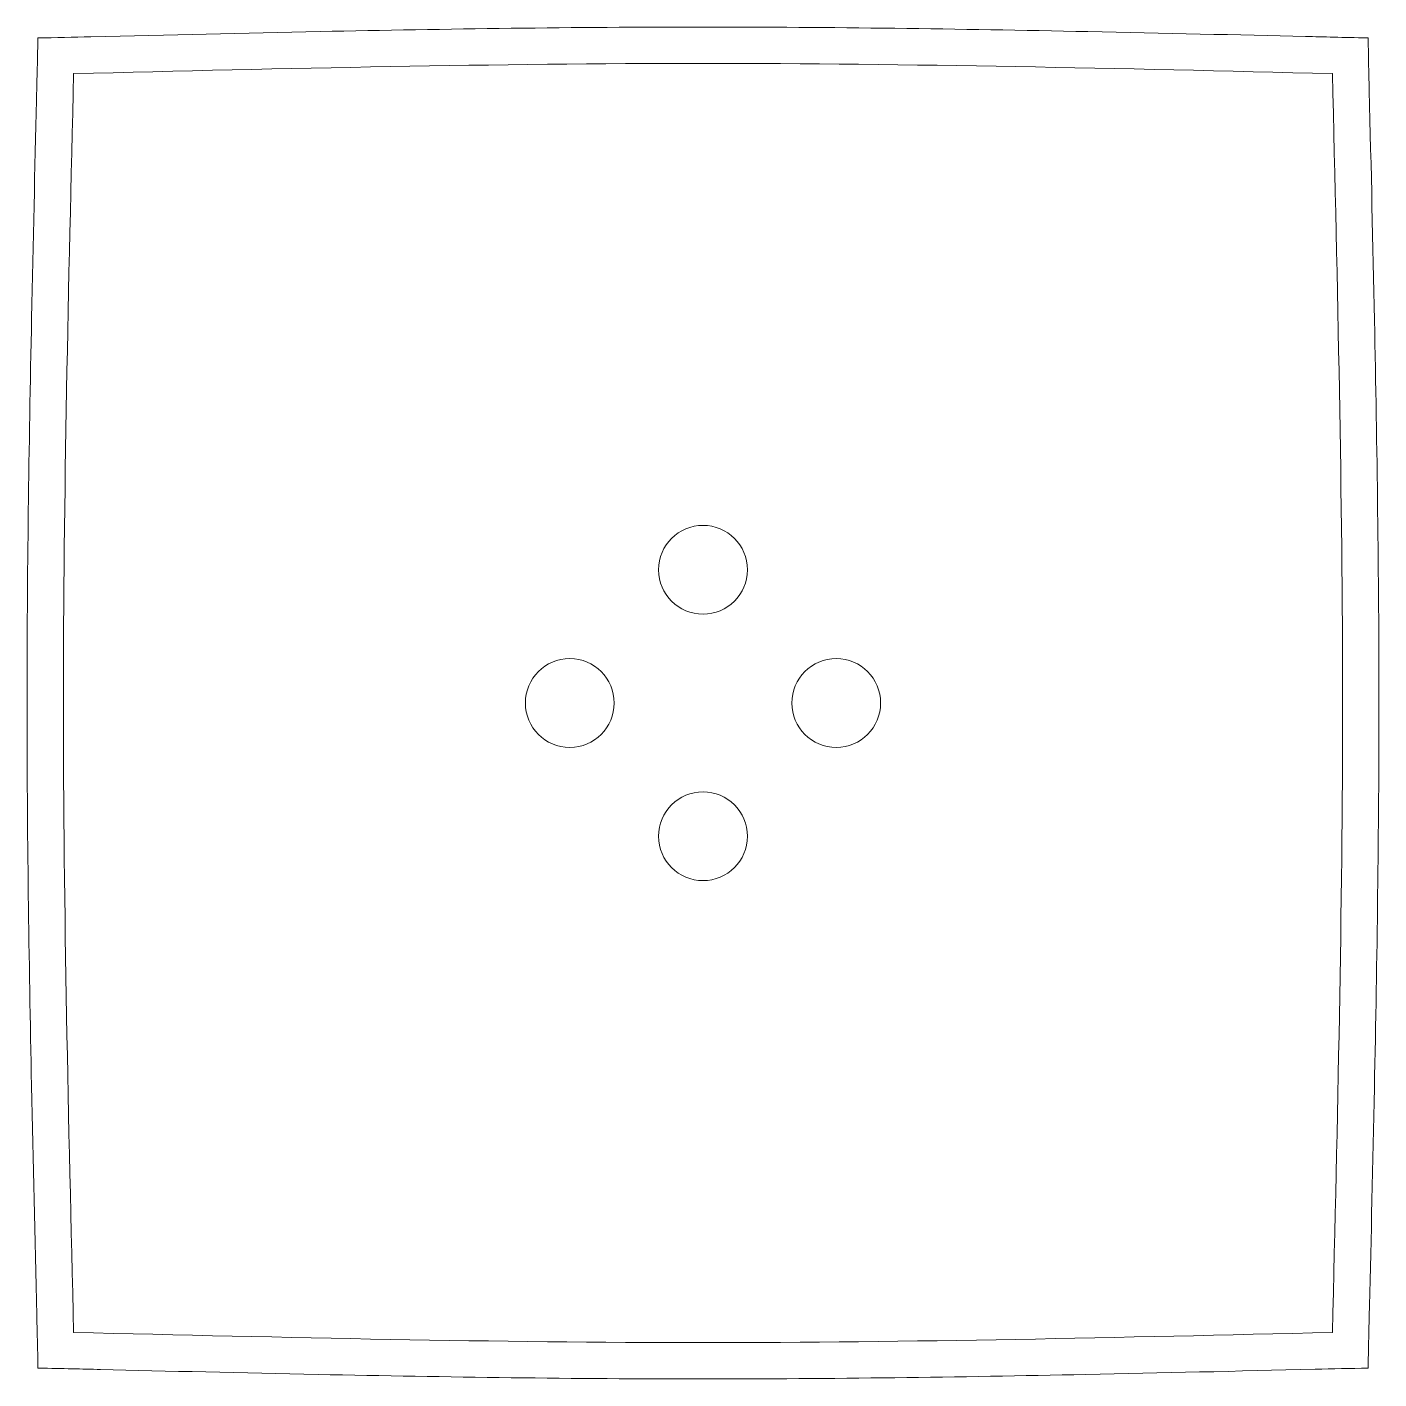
# Model space of a CAD drawing. Header units: millimetres. Extents: x 295 to 524, y 504 to 733.
import ezdxf

# ---------------------------------------------------------------- set-up
doc = ezdxf.new("R2010")
doc.units = ezdxf.units.MM

msp = doc.modelspace()

# ---------------------------------------------------------------- linework, layer by layer
at = {"color": 7, "linetype": 'Continuous', "lineweight": 18}
for centre in [(409.6, 641.06), (387.1, 618.56), (432.1, 618.56), (409.6, 596.06)]:
    msp.add_circle(centre, 7.5, dxfattribs=at)
at = {"color": 5, "linetype": 'Continuous', "lineweight": 0}
for points, knots in [([(297.27, 506.23), (297.2, 509.22), (296.81, 525.52), (296.19, 551.64), (295.58, 586.18), (295.34, 618.56), (295.58, 650.95), (296.18, 684.87), (296.84, 712.9), (297.16, 726.51), (297.27, 730.89)], [0, 0, 0, 0, 0.038779, 0.211743, 0.355878, 0.500009, 0.644145, 0.788273, 0.952991, 1, 1, 1, 1]), ([(297.27, 730.89), (300.25, 730.96), (316.56, 731.35), (342.67, 731.97), (377.21, 732.58), (409.6, 732.82), (441.99, 732.58), (475.91, 731.98), (503.94, 731.32), (517.54, 731), (521.93, 730.89)], [0, 0, 0, 0, 0.038779, 0.211743, 0.355878, 0.500009, 0.644145, 0.788273, 0.952991, 1, 1, 1, 1]), ([(521.93, 730.89), (522, 727.91), (522.39, 711.6), (523.01, 685.49), (523.61, 650.94), (523.86, 618.56), (523.61, 586.17), (523.02, 552.25), (522.36, 524.22), (522.03, 510.62), (521.93, 506.23)], [0, 0, 0, 0, 0.038779, 0.211743, 0.355878, 0.500009, 0.644145, 0.788273, 0.952991, 1, 1, 1, 1]), ([(303.29, 724.87), (339.01, 725.73), (374.74, 726.6), (444.46, 726.6), (480.18, 725.73), (515.91, 724.87)], [0, 0, 0, 0, 0.5, 0.5, 1, 1, 1, 1]), ([(303.29, 512.25), (302.43, 547.97), (301.56, 583.7), (301.56, 653.42), (302.43, 689.15), (303.29, 724.87)], [0, 0, 0, 0, 0.5, 0.5, 1, 1, 1, 1]), ([(515.91, 724.87), (516.77, 689.15), (517.63, 653.42), (517.63, 583.7), (516.77, 547.97), (515.91, 512.25)], [0, 0, 0, 0, 0.5, 0.5, 1, 1, 1, 1]), ([(515.91, 512.25), (480.18, 511.39), (444.46, 510.53), (374.74, 510.53), (339.01, 511.39), (303.29, 512.25)], [0, 0, 0, 0, 0.5, 0.5, 1, 1, 1, 1]), ([(521.93, 506.23), (518.94, 506.16), (502.64, 505.77), (476.52, 505.15), (441.98, 504.54), (409.6, 504.3), (377.21, 504.54), (343.29, 505.14), (315.26, 505.8), (301.65, 506.13), (297.27, 506.23)], [0, 0, 0, 0, 0.038779, 0.211743, 0.355878, 0.500009, 0.644145, 0.788273, 0.952991, 1, 1, 1, 1])]:
    msp.add_open_spline(points, degree=3, knots=knots, dxfattribs=at)

doc.saveas('drawing.dxf')
